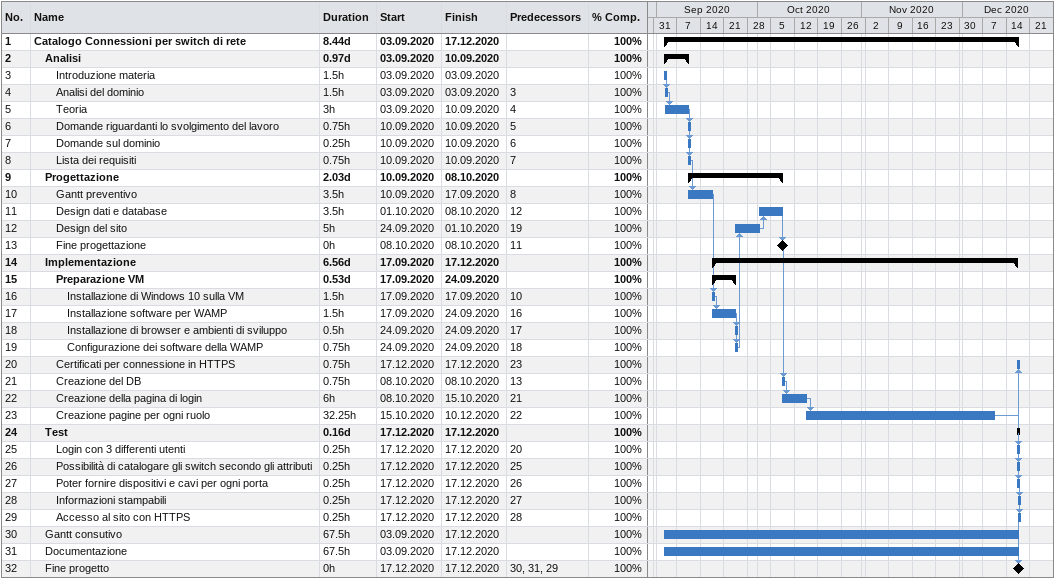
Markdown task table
| ID | Level | Task | Duration | Start | Finish | Predecessors | % complete |
|---|---|---|---|---|---|---|---|
| 1 | 1 | **Catalogo Connessioni per switch di rete** | 8.44d | 2020-09-03 | 2020-12-17 |  | 100 |
| 2 | 2 | **Analisi** | 0.97d | 2020-09-03 | 2020-09-10 |  | 100 |
| 3 | 3 | Introduzione materia | 1.5h | 2020-09-03 | 2020-09-03 |  | 100 |
| 4 | 3 | Analisi del dominio | 1.5h | 2020-09-03 | 2020-09-03 | 3 | 100 |
| 5 | 3 | Teoria | 3h | 2020-09-03 | 2020-09-10 | 4 | 100 |
| 6 | 3 | Domande riguardanti lo svolgimento del lavoro | 0.75h | 2020-09-10 | 2020-09-10 | 5 | 100 |
| 7 | 3 | Domande sul dominio | 0.25h | 2020-09-10 | 2020-09-10 | 6 | 100 |
| 8 | 3 | Lista dei requisiti | 0.75h | 2020-09-10 | 2020-09-10 | 7 | 100 |
| 9 | 2 | **Progettazione** | 2.03d | 2020-09-10 | 2020-10-08 |  | 100 |
| 10 | 3 | Gantt preventivo | 3.5h | 2020-09-10 | 2020-09-17 | 8 | 100 |
| 11 | 3 | Design dati e database | 3.5h | 2020-10-01 | 2020-10-08 | 12 | 100 |
| 12 | 3 | Design del sito | 5h | 2020-09-24 | 2020-10-01 | 19 | 100 |
| 13 | 3 | Fine progettazione | 0h | 2020-10-08 | 2020-10-08 | 11 | 100 |
| 14 | 2 | **Implementazione** | 6.56d | 2020-09-17 | 2020-12-17 |  | 100 |
| 15 | 3 | **Preparazione VM** | 0.53d | 2020-09-17 | 2020-09-24 |  | 100 |
| 16 | 4 | Installazione di Windows 10 sulla VM | 1.5h | 2020-09-17 | 2020-09-17 | 10 | 100 |
| 17 | 4 | Installazione software per WAMP | 1.5h | 2020-09-17 | 2020-09-24 | 16 | 100 |
| 18 | 4 | Installazione di browser e ambienti di sviluppo | 0.5h | 2020-09-24 | 2020-09-24 | 17 | 100 |
| 19 | 4 | Configurazione dei software della WAMP | 0.75h | 2020-09-24 | 2020-09-24 | 18 | 100 |
| 20 | 3 | Certificati per connessione in HTTPS | 0.75h | 2020-12-17 | 2020-12-17 | 23 | 100 |
| 21 | 3 | Creazione del DB | 0.75h | 2020-10-08 | 2020-10-08 | 13 | 100 |
| 22 | 3 | Creazione della pagina di login | 6h | 2020-10-08 | 2020-10-15 | 21 | 100 |
| 23 | 3 | Creazione pagine per ogni ruolo | 32.25h | 2020-10-15 | 2020-12-10 | 22 | 100 |
| 24 | 2 | **Test** | 0.16d | 2020-12-17 | 2020-12-17 |  | 100 |
| 25 | 3 | Login con 3 differenti utenti | 0.25h | 2020-12-17 | 2020-12-17 | 20 | 100 |
| 26 | 3 | Possibilità di catalogare gli switch secondo gli attributi | 0.25h | 2020-12-17 | 2020-12-17 | 25 | 100 |
| 27 | 3 | Poter fornire dispositivi e cavi per ogni porta | 0.25h | 2020-12-17 | 2020-12-17 | 26 | 100 |
| 28 | 3 | Informazioni stampabili | 0.25h | 2020-12-17 | 2020-12-17 | 27 | 100 |
| 29 | 3 | Accesso al sito con HTTPS | 0.25h | 2020-12-17 | 2020-12-17 | 28 | 100 |
| 30 | 2 | Gantt consutivo | 67.5h | 2020-09-03 | 2020-12-17 |  | 100 |
| 31 | 2 | Documentazione | 67.5h | 2020-09-03 | 2020-12-17 |  | 100 |
| 32 | 2 | Fine progetto | 0h | 2020-12-17 | 2020-12-17 | 30, 31, 29 | 100 |
